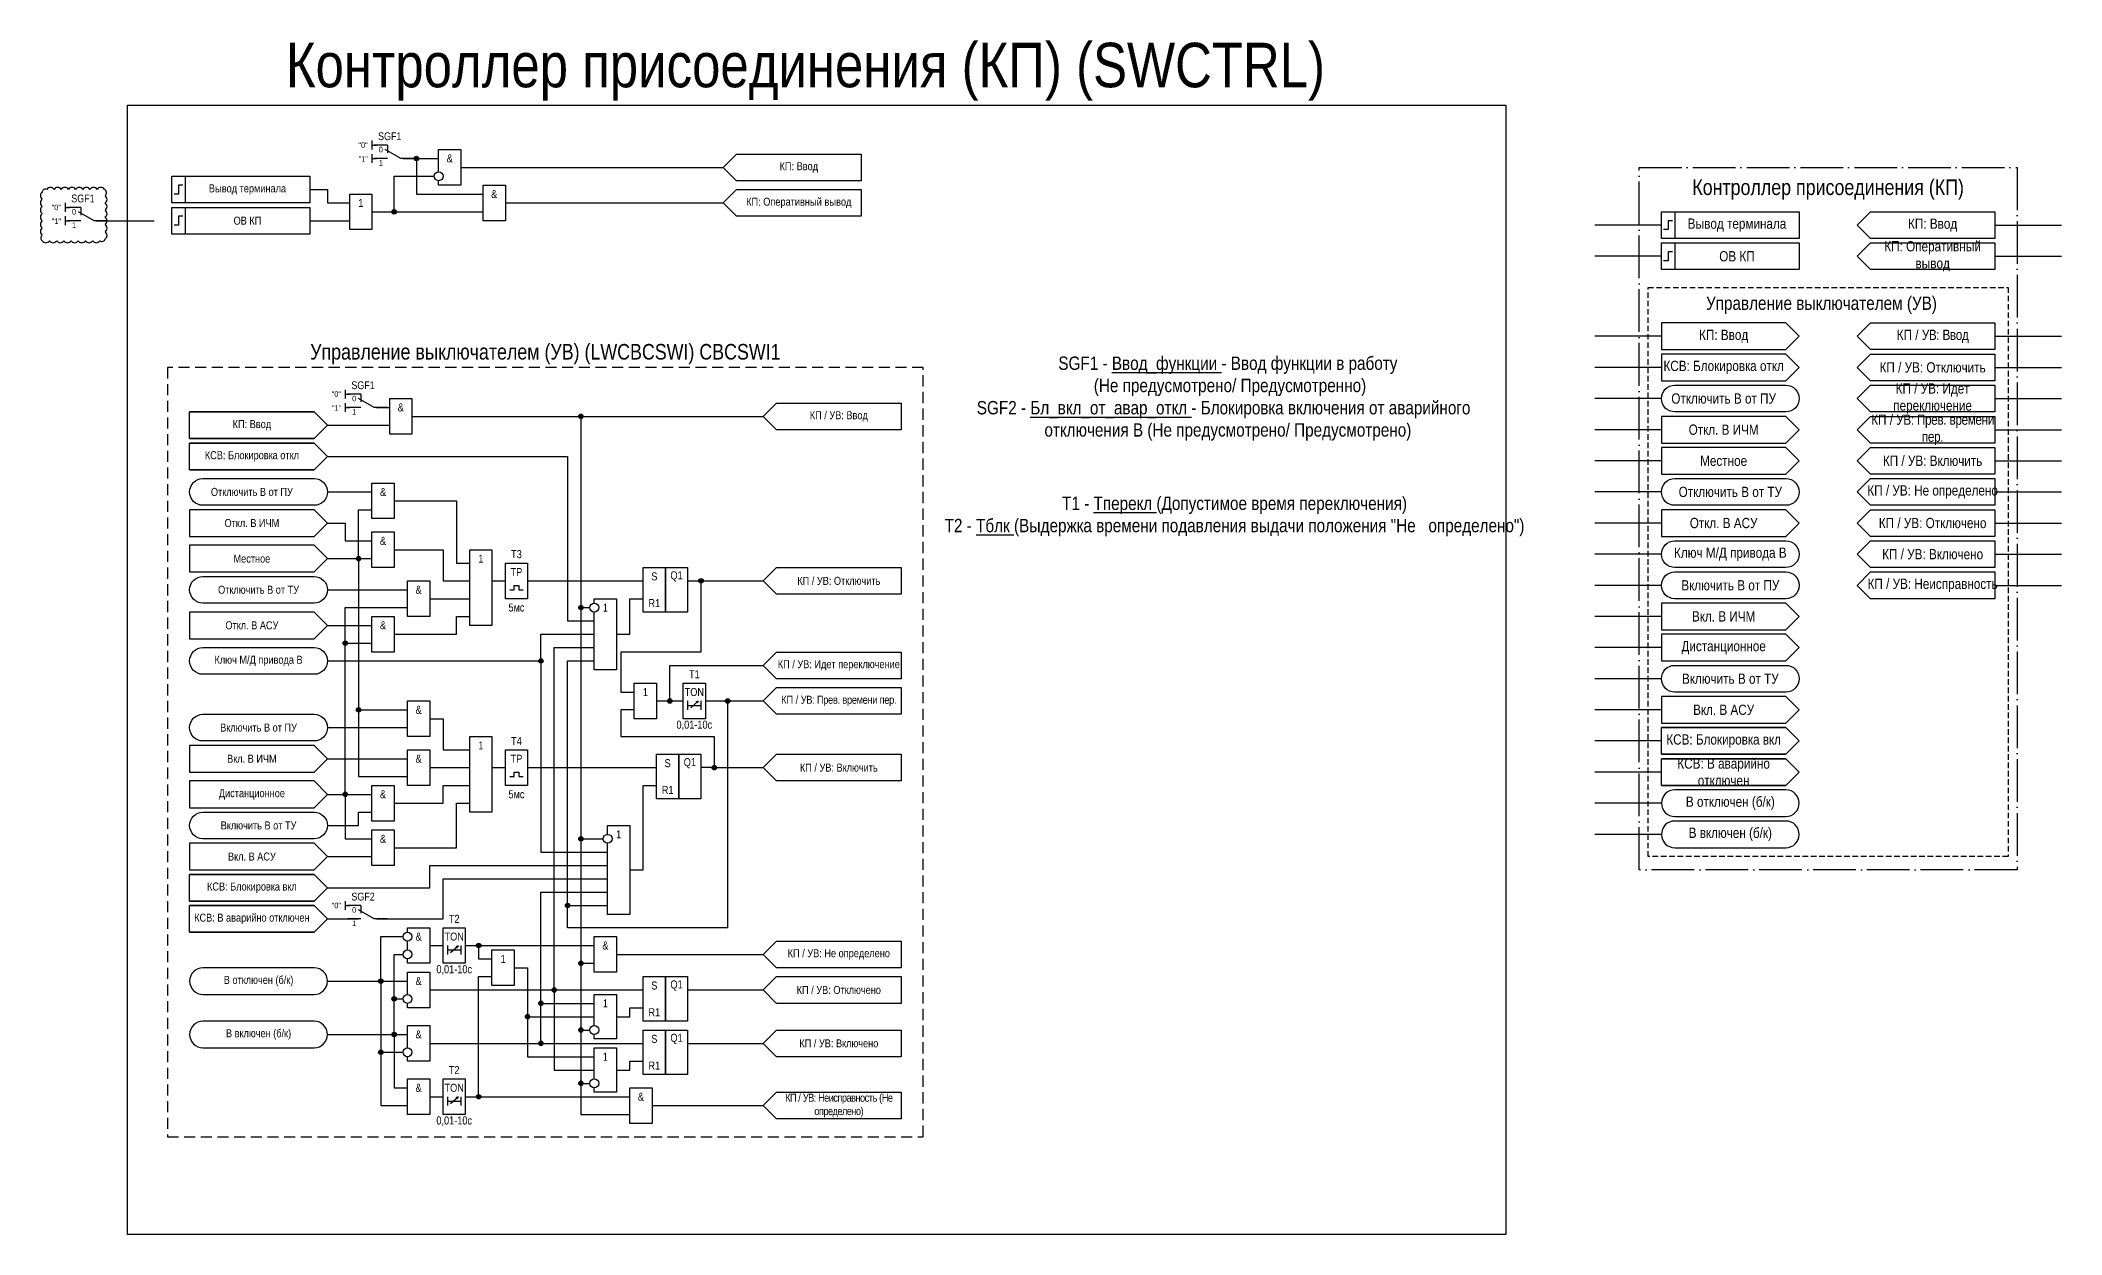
# Model space of a CAD drawing. Header units: millimetres. Extents: x -1332 to 815, y 0 to 663.
# Drawn here: x -19.6 to 435, y 0 to 268.5 of the extents above; entities that cross this region are included whole.
import ezdxf
from ezdxf.enums import TextEntityAlignment as Align

# ---------------------------------------------------------------- set-up
doc = ezdxf.new("R2010")
doc.units = ezdxf.units.MM
doc.linetypes.add('ACAD_ISO04W100', pattern=[30, 24, -3, 0, -3])
doc.linetypes.add('штриховая2', pattern=[0.375, 0.25, -0.125])
doc.layers.add('TEXT', color=7, linetype='Continuous', lineweight=25)
doc.layers.add('Основная', color=7, linetype='Continuous')
doc.styles.add('2.5_Gost_RD', font='ARIALN.TTF', dxfattribs={"height": 2.5})
doc.styles.add('3.5_Gost_RD', font='ARIALN.TTF', dxfattribs={"height": 3.5})
doc.styles.add('Вывод', font='ARIALN.TTF', dxfattribs={"height": 2.5})
doc.styles.add('Компонент', font='ARIALN.TTF', dxfattribs={"height": 3.5})

# ---------------------------------------------------------------- blocks, each defined once
blk = doc.blocks.new('*U78')
at = {"layer": 'Основная', "color": 0}
blk.add_line((0, 0), (7, 4), dxfattribs=at)
at = {"layer": 'Основная', "ltscale": 0.35}
blk.add_line((6, 6), (6, 2.5), dxfattribs=at)
blk = doc.blocks.new('*U80')
at = {"layer": 'Основная', "color": 0}
for p, q in [((-3, 6), (-9, 6)), ((-3, 0), (-9, 0)), ((9, 0), (3, 0))]:
    blk.add_line(p, q, dxfattribs=at)
at = {"layer": 'Основная', "ltscale": 0.25, "xscale": -1}
blk.add_blockref('*U78', (3, 0), dxfattribs=at)
at = {"layer": 'Основная'}
for tag, height, style, p in [('ОУ', 3.5, 'Компонент', (-2, 10)), ('В1', 2.5, 'Вывод', (-14, 6)), ('В2', 2.5, 'Вывод', (-6, 4)), ('В3', 2.5, 'Вывод', (-6, -2))]:
    blk.add_attdef(tag, text='', height=height, dxfattribs=dict(at, style=style)).set_placement(p, align=Align.MIDDLE_CENTER)
blk = doc.blocks.new('Точка')
at = {"ltscale": 100}
h = blk.add_hatch(color=256, dxfattribs=at)
h.dxf.hatch_style = 1
edge = h.paths.add_edge_path()
edge.add_arc((0, 0), 0.5, 0, 360)
blk.add_circle((0, 0), 0.5, dxfattribs=at)

msp = doc.modelspace()

# ---------------------------------------------------------------- linework, layer by layer
at = {"ltscale": 100}
for p, q in [((55, 246), (55, 244)), ((55, 245), (56, 245)), ((55, 243), (55, 241)), ((55, 242), (56, 242)), ((50, 232), (50, 232)), ((345, 227), (330, 227)), ((420, 227), (435, 227)), ((345, 220), (330, 220)), ((420, 220), (435, 220)), ((345, 202), (330, 202)), ((420, 202), (435, 202)), ((345, 195), (330, 195)), ((420, 195), (435, 195)), ((49, 190), (49, 188)), ((49, 189), (50, 189)), ((49, 187), (49, 185)), ((345, 188), (330, 188)), ((420, 188), (435, 188)), ((49, 186), (50, 186)), ((345, 181), (330, 181)), ((420, 181), (435, 181)), ((345, 174), (330, 174)), ((420, 174), (435, 174)), ((345, 167), (330, 167)), ((420, 167), (435, 167)), ((345, 160), (330, 160)), ((420, 160), (435, 160)), ((345, 153), (330, 153)), ((420, 153), (435, 153)), ((345, 146), (330, 146)), ((420, 146), (435, 146)), ((345, 139), (330, 139)), ((345, 132), (330, 132)), ((345, 125), (330, 125)), ((130, 121), (130, 121)), ((345, 118), (330, 118)), ((345, 111), (330, 111)), ((132, 105), (143, 105)), ((345, 104), (330, 104)), ((345, 97), (330, 97)), ((345, 90), (330, 90)), ((49, 75), (49, 73)), ((49, 74), (50, 74)), ((76, 65), (76, 65)), ((76, 31), (76, 31))]:
    msp.add_line(p, q, dxfattribs=at)
at = {"color": 6, "ltscale": 100}
for p, q in [((-14, 232), (-14, 230)), ((-14, 231), (-13, 231)), ((-14, 229), (-14, 227)), ((-14, 228), (-13, 228))]:
    msp.add_line(p, q, dxfattribs=at)
at = {"color": 7, "ltscale": 100}
for p, q in [((126.7, 118.46), (128.37, 119.95)), ((128.37, 119.95), (127.85, 119.73)), ((128.37, 119.95), (128.11, 119.48)), ((72.7, 63.46), (74.37, 64.95)), ((74.37, 64.95), (73.85, 64.73)), ((74.37, 64.95), (74.11, 64.48)), ((72.7, 29.46), (74.37, 30.95)), ((74.37, 30.95), (73.85, 30.73)), ((74.37, 30.95), (74.11, 30.48))]:
    msp.add_line(p, q, dxfattribs=at)
at = {"color": 3, "ltscale": 100}
msp.add_lwpolyline([(0, 254), (310, 254), (310, 0), (0, 0)], close=True, dxfattribs=at)
at = {"ltscale": 100}
for points in [[(62, 242), (70, 242)], [(62, 242), (65, 242), (65, 234), (80, 234)], [(70, 239), (70, 244), (75, 244), (75, 236), (70, 236), (70, 237)], [(55, 230), (60, 230), (60, 238), (69, 238)], [(75, 240), (134, 240)], [(41, 235), (45, 235), (45, 232), (50, 232)], [(85, 232), (134, 232)], [(41, 228), (50, 228)], [(55, 230), (80, 230)], [(389, 227), (392, 230), (420, 230), (420, 224), (392, 224), (389, 227)], [(389, 220), (392, 223), (420, 223), (420, 217), (392, 217), (389, 220)], [(389, 202), (392, 205), (420, 205), (420, 199), (392, 199), (389, 202)], [(420, 192), (392, 192), (389, 195), (392, 198), (420, 198), (420, 192), (392, 192), (389, 195), (392, 198), (420, 198)], [(420, 185), (392, 185), (389, 188), (392, 191), (420, 191), (420, 185), (392, 185), (389, 188), (392, 191), (420, 191)], [(45, 182), (59, 182)], [(56, 186), (59, 186)], [(64, 184), (143, 184)], [(64, 184), (102, 184), (102, 141), (104, 141)], [(64, 184), (102, 184), (102, 89), (107, 89)], [(64, 184), (102, 184), (102, 46), (104, 46)], [(64, 184), (102, 184), (102, 27), (113, 27)], [(64, 184), (102, 184), (102, 61), (105, 61)], [(64, 184), (102, 184), (102, 34), (104, 34)], [(420, 178), (392, 178), (389, 181), (392, 184), (420, 184), (420, 178), (392, 178), (389, 181), (392, 184), (420, 184)], [(45, 175), (99, 175), (99, 138), (105, 138)], [(420, 171), (392, 171), (389, 174), (392, 177), (420, 177), (420, 171), (392, 171), (389, 174), (392, 177), (420, 177)], [(420, 164), (392, 164), (389, 167), (392, 170), (420, 170), (420, 164), (392, 164), (389, 167), (392, 170), (420, 170)], [(45, 167), (55, 167)], [(60, 165), (74, 165), (74, 151), (77, 151)], [(45, 152), (52, 152), (52, 163), (55, 163)], [(45, 160), (49, 160), (49, 156), (55, 156)], [(420, 157), (392, 157), (389, 160), (392, 163), (420, 163), (420, 157), (392, 157), (389, 160), (392, 163), (420, 163)], [(420, 150), (392, 150), (389, 153), (392, 156), (420, 156), (420, 150), (392, 150), (389, 153), (392, 156), (420, 156)], [(45, 152), (52, 152), (52, 118), (63, 118)], [(45, 152), (52, 152), (52, 103), (63, 103)], [(45, 152), (55, 152)], [(60, 154), (71, 154), (71, 147), (77, 147)], [(82, 147), (85, 147)], [(86, 145), (87, 145), (87, 146), (88, 146), (88, 145), (89, 145)], [(90, 147), (116, 147)], [(126, 147), (129, 147), (129, 131), (111, 131), (111, 122), (114, 122)], [(126, 147), (143, 147)], [(420, 143), (392, 143), (389, 146), (392, 149), (420, 149), (420, 143), (392, 143), (389, 146), (392, 149), (420, 149)], [(45, 145), (63, 145)], [(45, 99), (49, 99), (49, 141), (63, 141)], [(68, 143), (77, 143)], [(105, 142), (105, 143), (110, 143), (110, 127), (105, 127), (105, 140)], [(110, 135), (113, 135), (113, 143), (116, 143)], [(45, 137), (55, 137)], [(60, 135), (74, 135), (74, 139), (77, 139)], [(45, 129), (93, 129), (93, 135), (105, 135)], [(45, 99), (49, 99), (49, 133), (55, 133)], [(68, 55), (96, 55), (96, 132), (105, 132)], [(45, 129), (93, 129), (93, 86), (108, 86)], [(130, 120), (135, 120), (135, 69), (99, 69), (99, 129), (105, 129)], [(119, 120), (122, 120), (122, 128), (143, 128)], [(130, 120), (135, 120), (135, 69), (99, 69), (99, 74), (108, 74)], [(119, 120), (125, 120)], [(126, 120), (126, 118)], [(126, 119), (129, 119)], [(129, 120), (129, 118)], [(130, 120), (143, 120)], [(45, 114), (63, 114)], [(68, 116), (71, 116), (71, 109), (77, 109)], [(114, 118), (111, 118), (111, 112), (132, 112), (132, 105), (129, 105)], [(345, 108), (373, 108), (376, 111), (373, 114), (345, 114), (373, 114), (376, 111), (373, 108), (345, 108), (345, 114)], [(45, 107), (63, 107)], [(68, 105), (77, 105)], [(82, 105), (85, 105)], [(90, 105), (119, 105)], [(345, 101), (373, 101), (376, 104), (373, 107), (345, 107), (373, 107), (376, 104), (373, 101), (345, 101), (345, 107)], [(60, 97), (71, 97), (71, 101), (77, 101)], [(86, 103), (87, 103), (87, 104), (88, 104), (88, 103), (89, 103)], [(113, 82), (116, 82), (116, 101), (119, 101)], [(45, 99), (55, 99)], [(45, 99), (49, 99), (49, 89), (55, 89)], [(60, 87), (74, 87), (74, 97), (77, 97)], [(45, 92), (52, 92), (52, 95), (55, 95)], [(108, 90), (108, 92), (113, 92), (113, 72), (108, 72), (108, 88)], [(45, 85), (55, 85)], [(45, 78), (68, 78), (68, 83), (108, 83)], [(56, 71), (71, 71), (71, 80), (108, 80)], [(68, 43), (93, 43), (93, 77), (108, 77)], [(45, 71), (52, 71)], [(63, 68), (63, 69), (68, 69), (68, 61), (63, 61), (63, 62)], [(45, 57), (57, 57), (57, 67), (62, 67)], [(63, 64), (63, 66)], [(68, 65), (71, 65)], [(72, 65), (72, 63)], [(72, 64), (75, 64)], [(75, 65), (75, 63)], [(76, 65), (105, 65)], [(76, 65), (79, 65), (79, 62), (82, 62)], [(45, 45), (60, 45), (60, 63), (62, 63)], [(87, 60), (90, 60), (90, 49), (105, 49)], [(87, 60), (90, 60), (90, 40), (105, 40)], [(110, 63), (143, 63)], [(45, 57), (63, 57)], [(45, 57), (57, 57), (57, 41), (62, 41)], [(45, 57), (57, 57), (57, 29), (63, 29)], [(63, 54), (63, 59), (68, 59), (68, 51), (63, 51), (63, 52)], [(68, 55), (116, 55)], [(68, 55), (96, 55), (96, 37), (105, 37)], [(76, 31), (79, 31), (79, 58), (82, 58)], [(126, 55), (143, 55)], [(45, 45), (60, 45), (60, 53), (62, 53)], [(68, 43), (93, 43), (93, 52), (105, 52)], [(105, 47), (105, 54), (110, 54), (110, 44), (105, 44), (105, 45)], [(110, 49), (113, 49), (113, 51), (116, 51)], [(63, 42), (63, 47), (68, 47), (68, 39), (63, 39), (63, 40)], [(45, 45), (63, 45)], [(45, 45), (60, 45), (60, 33), (63, 33)], [(68, 43), (116, 43)], [(105, 35), (105, 42), (110, 42), (110, 32), (105, 32), (105, 33)], [(126, 43), (143, 43)], [(110, 37), (113, 37), (113, 39), (116, 39)], [(68, 31), (71, 31)], [(72, 31), (72, 29)], [(72, 30), (75, 30)], [(75, 31), (75, 29)], [(76, 31), (113, 31)], [(118, 29), (143, 29)]]:
    msp.add_lwpolyline(points, dxfattribs=at)
at = {"color": 0, "ltscale": 100}
for points in [[(134, 240), (137, 243), (165, 243), (165, 237), (137, 237), (134, 240)], [(134, 232), (137, 235), (165, 235), (165, 229), (137, 229), (134, 232)], [(143, 184), (146, 187), (174, 187), (174, 181), (146, 181), (143, 184)], [(14, 179), (42, 179), (45, 182), (42, 185), (14, 185), (42, 185), (45, 182), (42, 179), (14, 179), (14, 185)], [(14, 172), (42, 172), (45, 175), (42, 178), (14, 178), (42, 178), (45, 175), (42, 172), (14, 172), (14, 178)], [(174, 144), (146, 144), (143, 147), (146, 150), (174, 150), (174, 144), (146, 144), (143, 147), (146, 150), (174, 150)], [(174, 125), (146, 125), (143, 128), (146, 131), (174, 131), (174, 125), (146, 125), (143, 128), (146, 131), (174, 131)], [(174, 117), (146, 117), (143, 120), (146, 123), (174, 123), (174, 117), (146, 117), (143, 120), (146, 123), (174, 123)], [(174, 102), (146, 102), (143, 105), (146, 108), (174, 108), (174, 102), (146, 102), (143, 105), (146, 108), (174, 108)], [(14, 75), (42, 75), (45, 78), (42, 81), (14, 81), (42, 81), (45, 78), (42, 75), (14, 75), (14, 81)], [(14, 68), (42, 68), (45, 71), (42, 74), (14, 74), (42, 74), (45, 71), (42, 68), (14, 68), (14, 74)], [(174, 60), (146, 60), (143, 63), (146, 66), (174, 66), (174, 60), (146, 60), (143, 63), (146, 66), (174, 66)], [(174, 52), (146, 52), (143, 55), (146, 58), (174, 58), (174, 52), (146, 52), (143, 55), (146, 58), (174, 58)], [(174, 40), (146, 40), (143, 43), (146, 46), (174, 46), (174, 40), (146, 40), (143, 43), (146, 46), (174, 46)], [(174, 26), (146, 26), (143, 29), (146, 32), (174, 32), (174, 26), (146, 26), (143, 29), (146, 32), (174, 32)]]:
    msp.add_lwpolyline(points, dxfattribs=at)
at = {"ltscale": 100}
for points in [[(10, 238), (41, 238), (41, 232), (10, 232)], [(10, 238), (13, 238), (13, 232), (10, 232)], [(50, 234), (55, 234), (55, 226), (50, 226)], [(80, 236), (85, 236), (85, 228), (80, 228)], [(10, 231), (41, 231), (41, 225), (10, 225)], [(10, 231), (13, 231), (13, 225), (10, 225)], [(345, 230), (376, 230), (376, 224), (345, 224)], [(345, 230), (348, 230), (348, 224), (345, 224)], [(345, 223), (376, 223), (376, 217), (345, 217)], [(345, 223), (348, 223), (348, 217), (345, 217)], [(59, 188), (64, 188), (64, 180), (59, 180)], [(345, 184), (345, 178), (373, 178), (376, 181), (373, 184)], [(345, 177), (345, 171), (373, 171), (376, 174), (373, 177)], [(55, 169), (60, 169), (60, 161), (55, 161)], [(345, 163), (345, 157), (373, 157), (376, 160), (373, 163)], [(55, 158), (60, 158), (60, 150), (55, 150)], [(77, 154), (82, 154), (82, 137), (77, 137)], [(85, 151), (90, 151), (90, 143), (85, 143)], [(63, 147), (68, 147), (68, 139), (63, 139)], [(116, 150), (121, 150), (121, 140), (116, 140)], [(121, 150), (126, 150), (126, 140), (121, 140)], [(345, 142), (345, 136), (373, 136), (376, 139), (373, 142)], [(55, 139), (60, 139), (60, 131), (55, 131)], [(345, 135), (345, 129), (373, 129), (376, 132), (373, 135)], [(114, 124), (119, 124), (119, 116), (114, 116)], [(125, 124), (130, 124), (130, 116), (125, 116)], [(63, 120), (68, 120), (68, 112), (63, 112)], [(345, 121), (345, 115), (373, 115), (376, 118), (373, 121)], [(77, 112), (82, 112), (82, 95), (77, 95)], [(63, 109), (68, 109), (68, 101), (63, 101)], [(85, 109), (90, 109), (90, 101), (85, 101)], [(119, 108), (124, 108), (124, 98), (119, 98)], [(124, 108), (129, 108), (129, 98), (124, 98)], [(55, 101), (60, 101), (60, 93), (55, 93)], [(55, 91), (60, 91), (60, 83), (55, 83)], [(71, 69), (76, 69), (76, 61), (71, 61)], [(82, 64), (87, 64), (87, 56), (82, 56)], [(105, 67), (110, 67), (110, 59), (105, 59)], [(116, 58), (121, 58), (121, 48), (116, 48)], [(121, 58), (126, 58), (126, 48), (121, 48)], [(116, 46), (121, 46), (121, 36), (116, 36)], [(121, 46), (126, 46), (126, 36), (121, 36)], [(63, 35), (68, 35), (68, 27), (63, 27)], [(71, 35), (76, 35), (76, 27), (71, 27)], [(113, 33), (118, 33), (118, 25), (113, 25)]]:
    msp.add_lwpolyline(points, close=True, dxfattribs=at)
at = {"color": 251, "linetype": 'ACAD_ISO04W100', "lineweight": 30, "ltscale": 0.4, "true_color": 0x58595b}
msp.add_lwpolyline([(340, 240), (425, 240), (425, 82), (340, 82)], close=True, dxfattribs=at)
at = {"color": 3}
msp.add_lwpolyline([(-19.14, 223.47, 0.520567), (-17.52, 223.47, 0.520567), (-15.9, 223.47, 0.520567), (-14.28, 223.47, 0.520567), (-12.67, 223.47, 0.520567), (-11.05, 223.47, 0.520567), (-9.43, 223.47, 0.520567), (-7.81, 223.47, 0.520567), (-6.19, 223.47, 0.520567), (-5, 223.9, 0.520567), (-5, 225.51, 0.520567), (-5, 227.13, 0.520567), (-5, 228.75, 0.520567), (-5, 230.37, 0.520567), (-5, 231.99, 0.520567), (-5, 233.6, 0.520567), (-5.17, 235.05, 0.520567), (-6.79, 235.05, 0.520567), (-8.41, 235.05, 0.520567), (-10.03, 235.05, 0.520567), (-11.64, 235.05, 0.520567), (-13.26, 235.05, 0.520567), (-14.88, 235.05, 0.520567), (-16.5, 235.05, 0.520567), (-18.12, 235.05, 0.520567), (-19.14, 234.46, 0.520567), (-19.14, 232.84, 0.520567), (-19.14, 231.22, 0.520567), (-19.14, 229.6, 0.520567), (-19.14, 227.98, 0.520567), (-19.14, 226.37, 0.520567), (-19.14, 224.75, 0.520567)], format="xyb", close=True, dxfattribs=at)
at = {"lineweight": 30, "ltscale": 100}
for points in [[(12.5, 236), (11.5, 236), (11.5, 234), (10.5, 234)], [(12.5, 229), (11.5, 229), (11.5, 227), (10.5, 227)], [(347.5, 228), (346.5, 228), (346.5, 226), (345.5, 226)], [(347.5, 221), (346.5, 221), (346.5, 219), (345.5, 219)]]:
    msp.add_lwpolyline(points, dxfattribs=at)
at = {"color": 6, "ltscale": 100}
msp.add_lwpolyline([(-7, 228), (6, 228)], dxfattribs=at)
at = {"linetype": 'штриховая2', "ltscale": 5}
msp.add_lwpolyline([(342, 213), (423, 213), (423, 85), (342, 85)], close=True, dxfattribs=at)
at = {"linetype": 'штриховая2', "ltscale": 10}
msp.add_lwpolyline([(179, 195), (9, 195), (9, 22), (179, 22)], close=True, dxfattribs=at)
at = {"ltscale": 100}
for points in [[(348, 185, -1), (348, 191), (373, 191, -1), (373, 185)], [(348, 164, -1), (348, 170), (373, 170, -1), (373, 164)], [(348, 150, -1), (348, 156), (373, 156, -1), (373, 150)], [(348, 143, -1), (348, 149), (373, 149, -1), (373, 143)], [(348, 122, -1), (348, 128), (373, 128, -1), (373, 122)], [(348, 94), (373, 94, 1), (373, 100), (348, 100, 1)], [(348, 87), (373, 87, 1), (373, 93), (348, 93, 1)]]:
    msp.add_lwpolyline(points, format="xyb", close=True, dxfattribs=at)
at = {"color": 0, "ltscale": 100}
for points in [[(17, 164, -1), (17, 170), (42, 170, -1), (42, 164)], [(17, 142, -1), (17, 148), (42, 148, -1), (42, 142)], [(17, 126, -1), (17, 132), (42, 132, -1), (42, 126)], [(17, 111, -1), (17, 117), (42, 117, -1), (42, 111)], [(17, 89, -1), (17, 95), (42, 95, -1), (42, 89)], [(17, 54), (42, 54, 1), (42, 60), (17, 60, 1)], [(17, 42), (42, 42, 1), (42, 48), (17, 48, 1)]]:
    msp.add_lwpolyline(points, format="xyb", close=True, dxfattribs=at)
for points in [[(14, 163), (14, 157), (42, 157), (45, 160), (42, 163)], [(14, 155), (14, 149), (42, 149), (45, 152), (42, 155)], [(14, 140), (14, 134), (42, 134), (45, 137), (42, 140)], [(14, 110), (14, 104), (42, 104), (45, 107), (42, 110)], [(14, 102), (14, 96), (42, 96), (45, 99), (42, 102)], [(14, 88), (14, 82), (42, 82), (45, 85), (42, 88)]]:
    msp.add_lwpolyline(points, close=True, dxfattribs=at)
msp.add_circle((70, 238), 1)
at = {"ltscale": 100}
for centre in [(105, 141), (108, 89), (63, 67), (63, 63), (63, 53), (105, 46), (63, 41), (105, 34)]:
    msp.add_circle(centre, 1, dxfattribs=at)
at = {"layer": 'TEXT', "ltscale": 100}
for points in [[(345, 205), (345, 199), (373, 199), (376, 202), (373, 205)], [(345, 198), (345, 192), (373, 192), (376, 195), (373, 198)]]:
    msp.add_lwpolyline(points, close=True, dxfattribs=at)

# ---------------------------------------------------------------- block references
at = {"ltscale": 100}
for p in [(65, 242), (60, 230), (102, 184), (52, 152), (102, 141), (49, 133), (93, 129), (52, 118), (135, 120), (132, 105), (49, 99), (102, 89), (99, 74), (102, 61), (102, 46)]:
    msp.add_blockref('Точка', p, dxfattribs=at)
at = {"color": 1, "ltscale": 100}
for p in [(129, 147), (122, 120)]:
    msp.add_blockref('Точка', p, dxfattribs=at)
at = {"color": 2, "ltscale": 100}
for p in [(79, 65), (57, 57), (96, 55), (60, 53), (93, 52), (60, 45), (90, 49), (57, 41), (93, 43), (102, 34), (79, 31)]:
    msp.add_blockref('Точка', p, dxfattribs=at)
at = {"layer": 'Основная', "ltscale": 0.25, "xscale": 0.5, "yscale": 0.5, "zscale": 0.5}
for p, values in [((60, 242), {'ОУ': 'SGF1', 'В1': '"0"', 'В2': '0', 'В3': '1'}), ((54, 186), {'ОУ': 'SGF1', 'В1': '"0"', 'В2': '0', 'В3': '1'}), ((54, 71), {'ОУ': 'SGF2', 'В1': '"0"', 'В2': '0', 'В3': '1'})]:
    msp.add_blockref('*U80', p, dxfattribs=at).add_auto_attribs(values)
at = {"layer": 'Основная', "color": 6, "ltscale": 0.25, "xscale": 0.5, "yscale": 0.5, "zscale": 0.5}
msp.add_blockref('*U80', (-9, 228), dxfattribs=at).add_auto_attribs({'ОУ': 'SGF1', 'В1': '"0"', 'В2': '0', 'В3': '1'})

# ---------------------------------------------------------------- texts
at = {"color": 30, "ltscale": 100, "attachment_point": 5, "style": '3.5_Gost_RD'}
for s, insert, char_height, width in [('{\\C3;Контроллер присоединения (КП) (SWCTRL)}', (152.5, 261.5), 10, 305), ('Управление выключателем (УВ) (LWCBCSWI) {\\C6;CBCSWI1}', (94, 198), 3.5, 170), ('\\PТ1 - {\\LТперекл} (Допустимое время переключения)\\PТ2 - {\\LТблк }(Выдержка времени подавления выдачи положения "Не ^I^Iопределено")', (249, 164), 3, 125)]:
    msp.add_mtext(s, dxfattribs=dict(at, insert=insert, char_height=char_height, width=width))
at = {"ltscale": 100, "char_height": 1.25, "attachment_point": 1, "style": '3.5_Gost_RD'}
for insert in [(52, 242.5), (46, 186.5)]:
    msp.add_mtext_dynamic_manual_height_columns('"1"', width=2, gutter_width=17.5, heights=[0], dxfattribs=dict(at, insert=insert))
at = {"ltscale": 100, "attachment_point": 5, "style": '2.5_Gost_RD'}
for s, insert, char_height, width in [('&', (72.5, 242), 1.8, 5), ('1', (52.5, 232), 1.8, 5), ('&', (82.5, 234), 1.8, 5), ('КП: Ввод', (406, 227), 2.3, 28), ('КП: Оперативный вывод', (406, 220), 2.3, 28), ('КП / {\\T0.95;УВ: Ввод}', (406, 202), 2.3, 28), ('КП / УВ: Отключить', (406, 195), 2.3, 28), ('КП / УВ: Идет переключение', (406, 188), 2.3, 28), ('{\\C256;&}', (61.5, 186), 1.8, 5), ('Отключить В от ПУ', (359, 188), 2.3, 28), ('Откл. В ИЧМ', (359, 181), 2.3, 28), ('КП / {\\T0.95;УВ: Прев. времени пер.}', (406, 181), 2.3, 28), ('Местное', (359, 174), 2.3, 28), ('КП / УВ: Включить', (406, 174), 2.3, 28), ('Отключить В от ТУ', (360.5, 167), 2.3, 31), ('КП / УВ: Не определено', (406, 167), 2.3, 28), ('{\\C256;&}', (57.5, 167), 1.8, 5), ('Откл. В АСУ', (359, 160), 2.3, 28), ('КП / УВ: Отключено', (406, 160), 2.3, 28), ('{\\C256;&}', (57.5, 156), 1.8, 5), ('Ключ М/Д привода В', (360.5, 153), 2.3, 31), ('1', (79.5, 152), 1.8, 5), ('T3', (87.5, 153), 1.8, 5), ('КП / УВ: Включено', (406, 153), 2.3, 28), ('{\\C256;&}', (65.5, 145), 1.8, 5), ('TP', (87.5, 149), 1.8, 5), ('S', (118.5, 148), 1.8, 5), ('Q1', (123.5, 148), 1.8, 5), ('Включить В от ПУ', (360.5, 146), 2.3, 31), ('КП / УВ: Неисправность ', (406, 146), 2.3, 28), ('5мс', (87.5, 141), 1.8, 5), ('1', (107.5, 141), 1.8, 5), ('R1', (118.5, 142), 1.8, 5), ('{\\C256;&}', (57.5, 137), 1.8, 5), ('Вкл. В ИЧМ', (359, 139), 2.3, 28), ('Дистанционное', (359, 132), 2.3, 28), ('1', (116.5, 122), 1.8, 5), ('TON', (127.5, 122), 1.8, 5), ('T1', (127.5, 126), 1.8, 5), ('Включить В от ТУ', (360.5, 125), 2.3, 31), ('{\\C256;&}', (65.5, 118), 1.8, 5), ('Вкл. В АСУ', (359, 118), 2.3, 28), ('0,01-10с', (127.5, 114.5), 1.8, 5), ('1', (79.5, 110), 1.8, 5), ('T4', (87.5, 111), 1.8, 5), ('{\\C256;&}', (65.5, 107), 1.8, 5), ('TP', (87.5, 107), 1.8, 5), ('S', (121.5, 106), 1.8, 5), ('Q1', (126.5, 106), 1.8, 5), ('R1', (121.5, 100), 1.8, 5), ('{\\C256;&}', (57.5, 99), 1.8, 5), ('5мс', (87.5, 99), 1.8, 5), ('{\\C256;&}', (57.5, 89), 1.8, 5), ('1', (110.5, 90), 1.8, 5), ('T2', (73.5, 71), 1.8, 5), ('&', (65.5, 67), 1.8, 5), ('TON', (73.5, 67), 1.8, 5), ('&', (107.5, 65), 1.8, 5), ('0,01-10с', (73.5, 59.5), 1.8, 5), ('1', (84.5, 62), 1.8, 5), ('&', (65.5, 57), 1.8, 5), ('S', (118.5, 56), 1.8, 5), ('Q1', (123.5, 56), 1.8, 5), ('1', (107.5, 52), 1.8, 5), ('R1', (118.5, 50), 1.8, 5), ('&', (65.5, 45), 1.8, 5), ('S', (118.5, 44), 1.8, 5), ('Q1', (123.5, 44), 1.8, 5), ('T2', (73.5, 37), 1.8, 5), ('1', (107.5, 40), 1.8, 5), ('R1', (118.5, 38), 1.8, 5), ('&', (65.5, 33), 1.8, 5), ('TON', (73.5, 33), 1.8, 5), ('&', (115.5, 31), 1.8, 5), ('0,01-10с', (73.5, 25.5), 1.8, 5)]:
    msp.add_mtext(s, dxfattribs=dict(at, insert=insert, char_height=char_height, width=width))
at = {"color": 0, "ltscale": 100, "width": 28, "attachment_point": 5, "style": '2.5_Gost_RD'}
for s, insert, char_height in [('КП: Ввод', (151, 240), 1.8), ('{\\C256;Вывод терминала}', (27, 235), 1.8), ('КП: Оперативный вывод', (151, 232), 1.8), ('{\\C256;ОВ КП}', (27, 228), 1.8), ('{\\C256;Вывод терминала}', (362, 227), 2.3), ('{\\C256;ОВ КП}', (362, 220), 2.3), ('{\\C256;КП: Ввод}', (28, 182), 1.8), ('КП / УВ: Ввод', (160, 184), 1.8), ('{\\C256;КСВ: Блокировка откл}', (28, 175), 1.8), ('Отключить В от ПУ', (28, 167), 1.8), ('Откл. В ИЧМ', (28, 160), 1.8), ('Местное', (28, 152), 1.8), ('Отключить В от ТУ', (29.5, 145), 1.8), ('КП / УВ: Отключить', (160, 147), 1.8), ('Откл. В АСУ', (28, 137), 1.8), ('Ключ М/Д привода В', (29.5, 129), 1.8), ('КП / УВ: Идет переключение', (160, 128), 1.8), ('КП / {\\T0.95;УВ: Прев. времени пер.}', (160, 120), 1.8), ('Включить В от ПУ', (29.5, 114), 1.8), ('Вкл. В ИЧМ', (28, 107), 1.8), ('КП / УВ: Включить', (160, 105), 1.8), ('Дистанционное', (28, 99), 1.8), ('Включить В от ТУ', (29.5, 92), 1.8), ('Вкл. В АСУ', (28, 85), 1.8), ('{\\C256;КСВ: Блокировка вкл}', (28, 78), 1.8), ('{\\C256;КСВ: В аварийно отключен}', (28, 71), 1.8), ('КП / УВ: Не определено', (160, 63), 1.8), ('В отключен (б/к)', (29.5, 57), 1.8), ('КП / УВ: Отключено', (160, 55), 1.8), ('В включен (б/к)', (29.5, 45), 1.8), ('КП / УВ: Включено', (160, 43), 1.8), ('{\\T0.9;КП / УВ: Неисправность (Не определено)}', (160, 29), 1.8)]:
    msp.add_mtext(s, dxfattribs=dict(at, insert=insert, char_height=char_height))
at = {"color": 30, "ltscale": 100, "true_color": 0xef8637, "attachment_point": 5, "style": '3.5_Gost_RD'}
for s, insert, char_height, width in [('Контроллер присоединения (КП)', (382.5, 235), 3.5, 85), ('Управление выключателем (УВ)', (381, 209), 3, 81)]:
    msp.add_mtext(s, dxfattribs=dict(at, insert=insert, char_height=char_height, width=width))
at = {"color": 6, "ltscale": 100, "insert": (-17, 228.5), "char_height": 1.25, "attachment_point": 1, "style": '3.5_Gost_RD'}
msp.add_mtext_dynamic_manual_height_columns('"1"', width=2, gutter_width=17.5, heights=[0], dxfattribs=at)
at = {"color": 6, "ltscale": 100, "insert": (247.5, 188), "char_height": 3, "width": 125, "attachment_point": 5, "style": '3.5_Gost_RD'}
msp.add_mtext('SGF1 - {\\LВвод_функции} - Ввод функции в работу \\P^I(Не предусмотрено/ Предусмотренно)\\PSGF2 - {\\LБл_вкл_от_авар_откл} - Блокировка включения от аварийного ^I^Iотключения В^I(Не предусмотрено/ Предусмотрено)', dxfattribs=at)
at = {"layer": 'TEXT', "ltscale": 100, "char_height": 2.3, "attachment_point": 5, "style": '2.5_Gost_RD'}
for s, insert, width in [('КП: Ввод', (359, 202), 28), ('КСВ: Блокировка откл', (359, 195), 28), ('КСВ: Блокировка вкл', (359, 111), 28), ('В отключен (б/к)', (360.5, 97), 31), ('В включен (б/к)', (360.5, 90), 31)]:
    msp.add_mtext(s, dxfattribs=dict(at, insert=insert, width=width))
at = {"layer": 'TEXT', "color": 0, "ltscale": 100, "insert": (359, 104), "char_height": 2.3, "width": 28, "attachment_point": 5, "style": '2.5_Gost_RD'}
msp.add_mtext('{\\C256;КСВ: В аварийно отключен}', dxfattribs=at)

doc.saveas('drawing.dxf')
